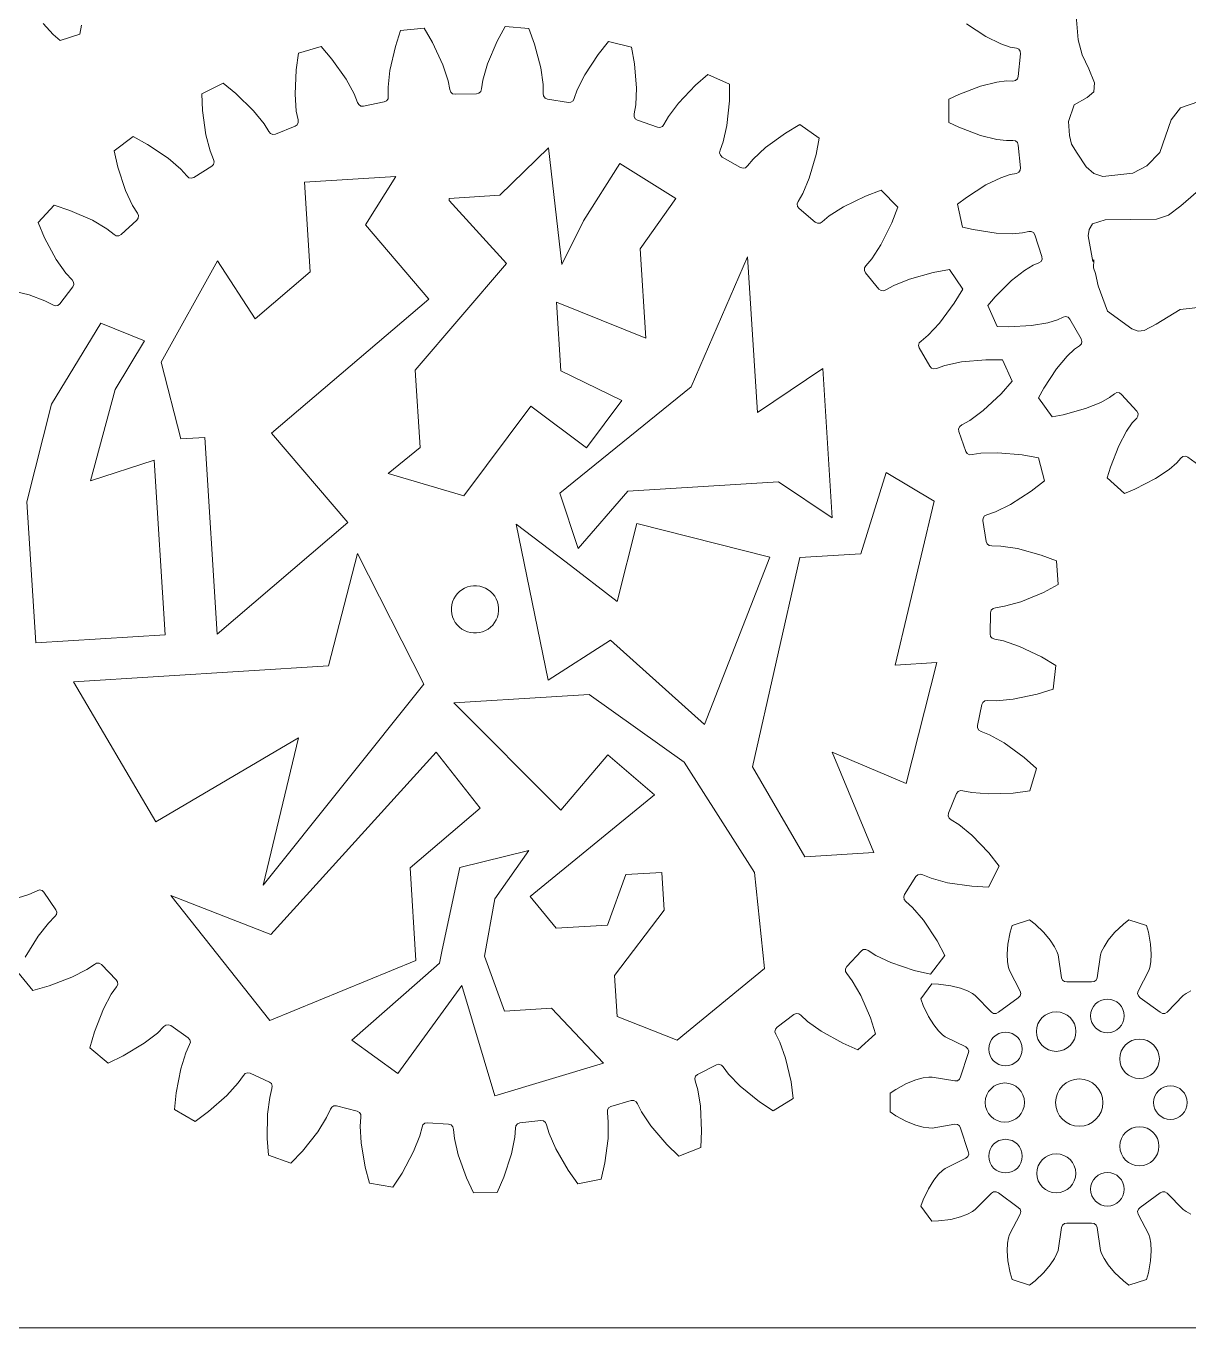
# Model space of a CAD drawing. Header units: millimetres. Extents: x -584 to 91, y -356 to 139.
# Drawn here: x -113.5 to -39.8, y -165.5 to -82.9 of the extents above; entities that cross this region are included whole.
import ezdxf

# ---------------------------------------------------------------- set-up
doc = ezdxf.new("R2010")
doc.units = ezdxf.units.MM
doc.layers.get('0').update_dxf_attribs({"linetype": 'CONTINUOUS'})

msp = doc.modelspace()

# ---------------------------------------------------------------- linework, layer by layer
at = {"color": 1, "lineweight": 0}
for p, q in [((-46.996, -81.794), (-46.828, -83.813)), ((-46.828, -83.813), (-46.578, -84.762)), ((-46.578, -84.762), (-46.164, -85.656)), ((-46.164, -85.656), (-45.794, -86.548)), ((-45.794, -86.548), (-45.833, -87.111)), ((-46.269, -87.477), (-47.076, -87.947)), ((-45.833, -87.111), (-46.269, -87.477)), ((-47.076, -87.947), (-47.451, -88.994)), ((-40.926, -88.884), (-40.346, -88.129)), ((-40.346, -88.129), (-39.19, -87.728)), ((-47.451, -88.994), (-47.374, -89.886)), ((-41.662, -90.959), (-40.926, -88.884)), ((-47.374, -89.886), (-47.244, -90.431)), ((-83.485, -93.671), (-80.413, -90.662)), ((-80.413, -90.662), (-79.554, -98.071)), ((-47.244, -90.431), (-46.9, -91.007)), ((-46.9, -91.007), (-46.325, -91.865)), ((-42.48, -91.801), (-41.662, -90.959)), ((-78.179, -95.292), (-75.889, -91.653)), ((-75.889, -91.653), (-72.334, -93.889)), ((-46.325, -91.865), (-45.829, -92.303)), ((-45.829, -92.303), (-45.27, -92.485)), ((-45.27, -92.485), (-43.365, -92.265)), ((-43.365, -92.265), (-42.48, -91.801)), ((-95.87, -92.843), (-90.082, -92.478)), ((-95.512, -98.531), (-95.87, -92.843)), ((-90.082, -92.478), (-92.012, -95.547)), ((-40.32, -94.351), (-38.894, -93.088)), ((-83.485, -93.671), (-86.709, -93.874)), ((-86.709, -93.874), (-86.701, -94.006)), ((-86.701, -94.006), (-83.068, -98.001)), ((-72.334, -93.889), (-74.594, -97.067)), ((-41.864, -95.196), (-41.095, -94.934)), ((-41.095, -94.934), (-40.32, -94.351)), ((-87.989, -100.265), (-92.012, -95.547)), ((-78.179, -95.292), (-79.554, -98.071)), ((-46.131, -95.854), (-45.914, -95.493)), ((-45.914, -95.493), (-45.118, -95.23)), ((-45.118, -95.23), (-41.864, -95.196)), ((-46.187, -96.239), (-46.131, -95.854)), ((-45.899, -97.867), (-46.187, -96.239)), ((-74.237, -102.738), (-74.594, -97.067)), ((-101.401, -97.833), (-104.96, -104.265)), ((-99.013, -101.516), (-101.401, -97.833)), ((-83.068, -98.001), (-88.856, -104.761)), ((-67.783, -97.577), (-71.365, -105.833)), ((-67.161, -107.457), (-67.783, -97.577)), ((-45.846, -97.77), (-45.899, -97.867)), ((-45.859, -98.273), (-45.846, -97.77)), ((-95.512, -98.531), (-99.013, -101.516)), ((-45.728, -98.642), (-45.859, -98.273)), ((-45.558, -99.412), (-45.728, -98.642)), ((-44.964, -101.021), (-45.558, -99.412)), ((-97.958, -108.764), (-87.989, -100.265)), ((-79.619, -104.815), (-79.893, -100.453)), ((-79.893, -100.453), (-74.237, -102.738)), ((-43.434, -102.139), (-44.964, -101.021)), ((-40.354, -100.915), (-41.884, -101.848)), ((-38.664, -100.739), (-40.354, -100.915)), ((-108.797, -101.795), (-111.907, -106.926)), ((-106.014, -102.916), (-108.797, -101.795)), ((-43.018, -102.301), (-43.434, -102.139)), ((-42.652, -102.252), (-43.018, -102.301)), ((-41.884, -101.848), (-42.652, -102.252)), ((-107.872, -105.999), (-106.014, -102.916)), ((-103.719, -109.127), (-104.96, -104.265)), ((-88.856, -104.761), (-88.547, -109.677)), ((-75.751, -106.693), (-79.619, -104.815)), ((-63.019, -104.656), (-67.161, -107.457)), ((-62.423, -114.137), (-63.019, -104.656)), ((-109.436, -111.792), (-107.872, -105.999)), ((-71.365, -105.833), (-77.033, -110.411)), ((-111.907, -106.926), (-113.474, -113.118)), ((-85.772, -112.74), (-81.518, -107.056)), ((-81.518, -107.056), (-77.995, -109.692)), ((-77.995, -109.692), (-75.751, -106.693)), ((-93.123, -114.434), (-97.958, -108.764)), ((-103.719, -109.127), (-102.202, -109.031)), ((-102.202, -109.031), (-101.417, -121.507)), ((-88.547, -109.677), (-90.565, -111.317)), ((-109.436, -111.792), (-105.399, -110.465)), ((-105.399, -110.465), (-104.702, -121.544)), ((-77.033, -110.411), (-79.687, -112.555)), ((-90.565, -111.317), (-85.772, -112.74)), ((-59.001, -111.253), (-60.616, -116.406)), ((-55.957, -113.067), (-59.001, -111.253)), ((-75.378, -112.442), (-65.82, -111.841)), ((-65.82, -111.841), (-62.423, -114.137)), ((-79.687, -112.555), (-78.524, -116.067)), ((-78.524, -116.067), (-75.378, -112.442)), ((-58.432, -123.476), (-55.957, -113.067)), ((-112.912, -122.06), (-113.474, -113.118)), ((-101.417, -121.507), (-93.123, -114.434)), ((-82.457, -114.523), (-80.432, -124.418)), ((-79.291, -116.951), (-82.457, -114.523)), ((-74.809, -114.487), (-76.056, -119.432)), ((-66.373, -116.614), (-74.809, -114.487)), ((-94.349, -123.508), (-92.525, -116.389)), ((-92.525, -116.389), (-88.32, -124.684)), ((-76.056, -119.432), (-79.291, -116.951)), ((-70.52, -127.233), (-66.373, -116.614)), ((-64.484, -116.65), (-67.475, -129.917)), ((-60.616, -116.406), (-64.484, -116.65)), ((-86.053, -118.804), (-86.192, -118.943)), ((-85.897, -118.685), (-86.053, -118.804)), ((-85.726, -118.588), (-85.897, -118.685)), ((-85.545, -118.513), (-85.726, -118.588)), ((-85.355, -118.463), (-85.545, -118.513)), ((-85.161, -118.438), (-85.355, -118.463)), ((-84.964, -118.438), (-85.161, -118.438)), ((-84.77, -118.464), (-84.964, -118.438)), ((-84.581, -118.516), (-84.77, -118.464)), ((-84.4, -118.591), (-84.581, -118.516)), ((-84.23, -118.69), (-84.4, -118.591)), ((-84.075, -118.81), (-84.23, -118.69)), ((-83.936, -118.949), (-84.075, -118.81)), ((-86.537, -119.638), (-86.563, -119.833)), ((-86.486, -119.449), (-86.537, -119.638)), ((-86.41, -119.268), (-86.486, -119.449)), ((-86.311, -119.098), (-86.41, -119.268)), ((-86.192, -118.943), (-86.311, -119.098)), ((-83.817, -119.105), (-83.936, -118.949)), ((-83.719, -119.275), (-83.817, -119.105)), ((-83.645, -119.456), (-83.719, -119.275)), ((-83.595, -119.646), (-83.645, -119.456)), ((-83.569, -119.841), (-83.595, -119.646)), ((-86.563, -119.833), (-86.564, -120.029)), ((-86.564, -120.029), (-86.538, -120.224)), ((-86.538, -120.224), (-86.488, -120.413)), ((-86.488, -120.413), (-86.414, -120.595)), ((-83.723, -120.602), (-83.647, -120.421)), ((-83.647, -120.421), (-83.596, -120.231)), ((-83.596, -120.231), (-83.57, -120.037)), ((-83.57, -120.037), (-83.569, -119.841)), ((-86.414, -120.595), (-86.316, -120.765)), ((-86.316, -120.765), (-86.197, -120.921)), ((-86.197, -120.921), (-86.058, -121.06)), ((-86.058, -121.06), (-85.903, -121.18)), ((-85.903, -121.18), (-85.733, -121.278)), ((-85.733, -121.278), (-85.552, -121.354)), ((-85.552, -121.354), (-85.363, -121.405)), ((-84.588, -121.356), (-84.407, -121.282)), ((-84.407, -121.282), (-84.236, -121.184)), ((-84.236, -121.184), (-84.08, -121.065)), ((-84.08, -121.065), (-83.941, -120.927)), ((-83.941, -120.927), (-83.821, -120.771)), ((-83.821, -120.771), (-83.723, -120.602)), ((-104.702, -121.544), (-112.912, -122.06)), ((-85.363, -121.405), (-85.169, -121.431)), ((-85.169, -121.431), (-84.972, -121.432)), ((-84.972, -121.432), (-84.778, -121.407)), ((-84.778, -121.407), (-84.588, -121.356)), ((-80.432, -124.418), (-76.472, -121.887)), ((-76.472, -121.887), (-70.52, -127.233)), ((-110.517, -124.525), (-94.349, -123.508)), ((-55.788, -123.31), (-58.432, -123.476)), ((-57.734, -130.967), (-55.788, -123.31)), ((-105.299, -133.405), (-110.517, -124.525)), ((-88.32, -124.684), (-98.494, -137.419)), ((-80.215, -125.478), (-86.417, -125.869)), ((-77.83, -125.328), (-80.215, -125.478)), ((-71.807, -129.627), (-77.83, -125.328)), ((-86.417, -125.869), (-79.631, -132.659)), ((-96.246, -128.086), (-105.299, -133.405)), ((-98.494, -137.419), (-96.246, -128.086)), ((-87.525, -128.999), (-98.005, -140.554)), ((-84.738, -132.532), (-87.525, -128.999)), ((-79.631, -132.659), (-76.646, -129.158)), ((-76.646, -129.158), (-73.678, -131.688)), ((-59.776, -135.352), (-62.433, -128.984)), ((-62.433, -128.984), (-57.734, -130.967)), ((-67.349, -136.629), (-71.807, -129.627)), ((-67.475, -129.917), (-64.168, -135.629)), ((-73.678, -131.688), (-81.575, -138.145)), ((-89.181, -136.316), (-84.738, -132.532)), ((-81.651, -135.223), (-86.02, -136.302)), ((-83.814, -138.282), (-81.651, -135.223)), ((-64.168, -135.629), (-59.776, -135.352)), ((-88.811, -142.204), (-89.181, -136.316)), ((-86.02, -136.302), (-87.148, -141.522)), ((-76.672, -139.953), (-75.515, -136.756)), ((-75.515, -136.756), (-73.232, -136.612)), ((-73.232, -136.612), (-73.081, -139.004)), ((-66.715, -142.715), (-67.349, -136.629)), ((-98.005, -140.554), (-104.341, -138.086)), ((-104.341, -138.086), (-98.063, -145.998)), ((-84.458, -141.926), (-83.814, -138.282)), ((-81.575, -138.145), (-79.929, -140.158)), ((-73.081, -139.004), (-76.223, -143.147)), ((-79.929, -140.158), (-76.672, -139.953)), ((-87.148, -141.522), (-87.309, -142.366)), ((-83.207, -145.408), (-84.458, -141.926)), ((-98.063, -145.998), (-88.811, -142.204)), ((-87.309, -142.366), (-88.723, -143.608)), ((-72.25, -147.257), (-66.715, -142.715)), ((-88.723, -143.608), (-92.87, -147.249)), ((-76.223, -143.147), (-76.06, -145.742)), ((-89.962, -149.373), (-85.91, -143.788)), ((-85.91, -143.788), (-83.807, -150.779)), ((-80.213, -145.22), (-83.207, -145.408)), ((-76.912, -148.705), (-80.213, -145.22)), ((-76.06, -145.742), (-72.25, -147.257)), ((-92.87, -147.249), (-89.962, -149.373)), ((-83.807, -150.779), (-76.912, -148.705))]:
    msp.add_line(p, q, dxfattribs=at)
at = {"color": 5, "lineweight": 0}
for p, q in [((-112.444, -82.78), (-111.801, -83.475)), ((-110.127, -83.453), (-110.007, -82.892)), ((-89.789, -83.237), (-90.117, -84.243)), ((-88.297, -83.076), (-89.789, -83.237)), ((-87.762, -83.988), (-88.297, -83.076)), ((-83.161, -82.984), (-83.663, -83.914)), ((-81.664, -83.092), (-83.161, -82.984)), ((-81.3, -84.084), (-81.664, -83.092)), ((-53.92, -82.814), (-52.683, -83.612)), ((-111.801, -83.475), (-111.375, -83.859)), ((-111.375, -83.859), (-110.127, -83.453)), ((-87.101, -85.397), (-87.762, -83.988)), ((-83.663, -83.914), (-84.273, -85.346)), ((-80.901, -85.589), (-81.3, -84.084)), ((-76.594, -83.918), (-77.254, -84.744)), ((-75.14, -84.291), (-76.594, -83.918)), ((-52.683, -83.612), (-51.737, -84.07)), ((-51.737, -84.07), (-51.141, -84.276)), ((-96.266, -84.671), (-96.409, -85.718)), ((-94.827, -84.245), (-96.266, -84.671)), ((-94.137, -85.047), (-94.827, -84.245)), ((-90.117, -84.243), (-90.462, -85.76)), ((-77.254, -84.744), (-78.11, -86.044)), ((-74.959, -85.333), (-75.14, -84.291)), ((-51.141, -84.276), (-50.747, -84.35)), ((-50.747, -84.35), (-50.597, -84.414)), ((-50.481, -84.705), (-50.632, -86.143)), ((-50.597, -84.414), (-50.5, -84.544)), ((-50.5, -84.544), (-50.481, -84.705)), ((-96.409, -85.718), (-96.477, -87.273)), ((-93.235, -86.315), (-94.137, -85.047)), ((-90.462, -85.76), (-90.571, -86.821)), ((-86.768, -86.409), (-87.101, -85.397)), ((-84.273, -85.346), (-84.57, -86.37)), ((-80.754, -86.644), (-80.901, -85.589)), ((-74.835, -86.884), (-74.959, -85.333)), ((-101.042, -86.562), (-102.383, -87.237)), ((-100.221, -87.227), (-101.042, -86.562)), ((-92.727, -87.252), (-93.235, -86.315)), ((-86.654, -86.973), (-86.768, -86.409)), ((-84.57, -86.37), (-84.664, -86.937)), ((-80.742, -87.219), (-80.754, -86.644)), ((-78.11, -86.044), (-78.584, -86.998)), ((-70.299, -86.01), (-71.096, -86.704)), ((-68.935, -86.637), (-70.299, -86.01)), ((-68.943, -87.694), (-68.935, -86.637)), ((-51.993, -86.503), (-53.013, -86.755)), ((-51.367, -86.425), (-51.993, -86.503)), ((-50.966, -86.435), (-51.367, -86.425)), ((-50.807, -86.404), (-50.966, -86.435)), ((-50.684, -86.297), (-50.807, -86.404)), ((-50.632, -86.143), (-50.684, -86.297)), ((-102.383, -87.237), (-102.337, -88.293)), ((-99.107, -88.314), (-100.221, -87.227)), ((-96.477, -87.273), (-96.395, -88.336)), ((-92.514, -87.786), (-92.727, -87.252)), ((-90.562, -87.396), (-90.577, -87.557)), ((-90.571, -86.821), (-90.562, -87.396)), ((-86.604, -87.128), (-86.654, -86.973)), ((-86.484, -87.237), (-86.604, -87.128)), ((-86.325, -87.272), (-86.484, -87.237)), ((-84.981, -87.247), (-86.325, -87.272)), ((-84.824, -87.207), (-84.981, -87.247)), ((-84.708, -87.094), (-84.824, -87.207)), ((-84.664, -86.937), (-84.708, -87.094)), ((-80.721, -87.381), (-80.742, -87.219)), ((-80.623, -87.51), (-80.721, -87.381)), ((-78.584, -86.998), (-78.778, -87.54)), ((-74.879, -87.949), (-74.835, -86.884)), ((-71.096, -86.704), (-72.17, -87.831)), ((-54.389, -87.278), (-55.021, -87.58)), ((-53.013, -86.755), (-54.389, -87.278)), ((-102.337, -88.293), (-102.126, -89.835)), ((-98.439, -89.145), (-99.107, -88.314)), ((-92.437, -87.93), (-92.514, -87.786)), ((-92.299, -88.016), (-92.437, -87.93)), ((-92.137, -88.021), (-92.299, -88.016)), ((-90.819, -87.758), (-92.137, -88.021)), ((-90.672, -87.69), (-90.819, -87.758)), ((-90.577, -87.557), (-90.672, -87.69)), ((-80.472, -87.572), (-80.623, -87.51)), ((-79.146, -87.788), (-80.472, -87.572)), ((-78.984, -87.777), (-79.146, -87.788)), ((-78.849, -87.686), (-78.984, -87.777)), ((-78.778, -87.54), (-78.849, -87.686)), ((-74.97, -88.517), (-74.879, -87.949)), ((-72.17, -87.831), (-72.808, -88.685)), ((-69.099, -89.242), (-68.943, -87.694)), ((-55.021, -87.58), (-55.021, -89.055)), ((-98.134, -89.632), (-98.439, -89.145)), ((-96.395, -88.336), (-96.284, -88.9)), ((-96.27, -89.062), (-96.339, -89.209)), ((-96.284, -88.9), (-96.27, -89.062)), ((-74.978, -88.68), (-74.97, -88.517)), ((-74.904, -88.824), (-74.978, -88.68)), ((-74.768, -88.912), (-74.904, -88.824)), ((-73.501, -89.362), (-74.768, -88.912)), ((-72.808, -88.685), (-73.095, -89.183)), ((-55.021, -89.055), (-54.389, -89.357)), ((-106.745, -89.951), (-107.943, -90.854)), ((-105.818, -90.459), (-106.745, -89.951)), ((-102.126, -89.835), (-101.856, -90.866)), ((-98.034, -89.76), (-98.134, -89.632)), ((-97.882, -89.82), (-98.034, -89.76)), ((-97.722, -89.797), (-97.882, -89.82)), ((-96.472, -89.302), (-97.722, -89.797)), ((-96.339, -89.209), (-96.472, -89.302)), ((-73.34, -89.379), (-73.501, -89.362)), ((-73.191, -89.314), (-73.34, -89.379)), ((-73.095, -89.183), (-73.191, -89.314)), ((-69.332, -90.282), (-69.099, -89.242)), ((-65.387, -89.733), (-66.645, -90.649)), ((-64.479, -89.192), (-65.387, -89.733)), ((-63.249, -90.052), (-64.479, -89.192)), ((-54.389, -89.357), (-53.013, -89.88)), ((-53.013, -89.88), (-51.993, -90.132)), ((-104.527, -91.329), (-105.818, -90.459)), ((-69.523, -90.825), (-69.332, -90.282)), ((-66.645, -90.649), (-67.425, -91.376)), ((-63.446, -91.091), (-63.249, -90.052)), ((-51.993, -90.132), (-51.367, -90.209)), ((-51.367, -90.209), (-50.966, -90.199)), ((-50.966, -90.199), (-50.807, -90.231)), ((-50.807, -90.231), (-50.684, -90.338)), ((-50.684, -90.338), (-50.632, -90.491)), ((-50.632, -90.491), (-50.481, -91.93)), ((-107.943, -90.854), (-107.709, -91.885)), ((-103.722, -92.027), (-104.527, -91.329)), ((-101.856, -90.866), (-101.645, -91.402)), ((-101.645, -91.402), (-101.603, -91.558)), ((-101.603, -91.558), (-101.644, -91.716)), ((-69.56, -90.983), (-69.523, -90.825)), ((-69.512, -91.139), (-69.56, -90.983)), ((-69.394, -91.25), (-69.512, -91.139)), ((-68.228, -91.918), (-69.394, -91.25)), ((-67.425, -91.376), (-67.796, -91.815)), ((-63.875, -92.587), (-63.446, -91.091)), ((-107.709, -91.885), (-107.226, -93.365)), ((-103.335, -92.453), (-103.722, -92.027)), ((-103.213, -92.56), (-103.335, -92.453)), ((-101.759, -91.831), (-102.9, -92.541)), ((-101.644, -91.716), (-101.759, -91.831)), ((-68.072, -91.964), (-68.228, -91.918)), ((-67.914, -91.927), (-68.072, -91.964)), ((-67.796, -91.815), (-67.914, -91.927)), ((-51.141, -92.358), (-51.737, -92.564)), ((-50.747, -92.285), (-51.141, -92.358)), ((-50.597, -92.221), (-50.747, -92.285)), ((-50.5, -92.091), (-50.597, -92.221)), ((-50.481, -91.93), (-50.5, -92.091)), ((-103.054, -92.592), (-103.213, -92.56)), ((-102.9, -92.541), (-103.054, -92.592)), ((-64.29, -93.568), (-63.875, -92.587)), ((-52.683, -93.023), (-53.92, -93.821)), ((-51.737, -92.564), (-52.683, -93.023)), ((-107.226, -93.365), (-106.776, -94.331)), ((-64.639, -94.217), (-64.575, -94.068)), ((-64.575, -94.068), (-64.29, -93.568)), ((-60.31, -93.732), (-61.712, -94.409)), ((-59.32, -93.362), (-60.31, -93.732)), ((-58.264, -94.428), (-59.32, -93.362)), ((-53.92, -93.821), (-54.475, -94.248)), ((-111.75, -94.303), (-112.768, -95.407)), ((-110.747, -94.638), (-111.75, -94.303)), ((-109.322, -95.264), (-110.747, -94.638)), ((-106.776, -94.331), (-106.473, -94.82)), ((-106.473, -94.82), (-106.404, -94.967)), ((-64.621, -94.379), (-64.639, -94.217)), ((-64.524, -94.509), (-64.621, -94.379)), ((-63.496, -95.375), (-64.524, -94.509)), ((-61.712, -94.409), (-62.609, -94.985)), ((-58.643, -95.415), (-58.264, -94.428)), ((-54.475, -94.248), (-54.169, -95.69)), ((-112.768, -95.407), (-112.353, -96.379)), ((-108.405, -95.807), (-109.322, -95.264)), ((-106.509, -95.263), (-107.505, -96.165)), ((-106.416, -95.129), (-106.509, -95.263)), ((-106.404, -94.967), (-106.416, -95.129)), ((-63.351, -95.448), (-63.496, -95.375)), ((-63.189, -95.439), (-63.351, -95.448)), ((-63.053, -95.35), (-63.189, -95.439)), ((-62.609, -94.985), (-63.053, -95.35)), ((-59.332, -96.81), (-58.643, -95.415)), ((-54.169, -95.69), (-53.488, -95.854)), ((-112.353, -96.379), (-111.614, -97.749)), ((-107.949, -96.156), (-108.405, -95.807)), ((-107.809, -96.24), (-107.949, -96.156)), ((-107.647, -96.244), (-107.809, -96.24)), ((-107.505, -96.165), (-107.647, -96.244)), ((-53.488, -95.854), (-52.033, -96.08)), ((-52.033, -96.08), (-50.983, -96.114)), ((-50.983, -96.114), (-50.354, -96.059)), ((-50.354, -96.059), (-49.964, -95.967)), ((-49.964, -95.967), (-49.802, -95.964)), ((-49.802, -95.964), (-49.66, -96.043)), ((-49.66, -96.043), (-49.576, -96.183)), ((-49.576, -96.183), (-49.13, -97.558)), ((-59.916, -97.702), (-59.332, -96.81)), ((-111.614, -97.749), (-110.999, -98.619)), ((-60.376, -98.278), (-60.285, -98.143)), ((-60.285, -98.143), (-59.916, -97.702)), ((-49.686, -98.115), (-50.227, -98.44)), ((-49.316, -97.961), (-49.686, -98.115)), ((-49.183, -97.867), (-49.316, -97.961)), ((-49.115, -97.72), (-49.183, -97.867)), ((-49.13, -97.558), (-49.115, -97.72)), ((-110.999, -98.619), (-110.614, -99.046)), ((-110.614, -99.046), (-110.519, -99.178)), ((-60.386, -98.44), (-60.376, -98.278)), ((-60.314, -98.586), (-60.386, -98.44)), ((-59.457, -99.621), (-60.314, -98.586)), ((-57.529, -98.989), (-58.515, -99.396)), ((-56.03, -98.574), (-57.529, -98.989)), ((-54.989, -98.386), (-56.03, -98.574)), ((-54.14, -99.624), (-54.989, -98.386)), ((-50.227, -98.44), (-51.057, -99.086)), ((-113.338, -99.991), (-114.852, -99.63)), ((-110.569, -99.488), (-111.388, -100.553)), ((-110.503, -99.34), (-110.569, -99.488)), ((-110.519, -99.178), (-110.503, -99.34)), ((-59.328, -99.719), (-59.457, -99.621)), ((-59.167, -99.739), (-59.328, -99.719)), ((-59.017, -99.676), (-59.167, -99.739)), ((-58.515, -99.396), (-59.017, -99.676)), ((-54.689, -100.527), (-54.14, -99.624)), ((-51.057, -99.086), (-52.101, -100.123)), ((-112.339, -100.362), (-113.338, -99.991)), ((-111.827, -100.624), (-112.339, -100.362)), ((-111.675, -100.682), (-111.827, -100.624)), ((-111.514, -100.656), (-111.675, -100.682)), ((-111.388, -100.553), (-111.514, -100.656)), ((-55.617, -101.777), (-54.689, -100.527)), ((-52.101, -100.123), (-52.555, -100.656)), ((-52.555, -100.656), (-51.955, -102.003)), ((-48.147, -101.571), (-47.785, -101.399)), ((-47.785, -101.399), (-47.627, -101.363)), ((-47.627, -101.363), (-47.472, -101.411)), ((-47.472, -101.411), (-47.361, -101.53)), ((-47.361, -101.53), (-46.638, -102.783)), ((-56.35, -102.55), (-55.617, -101.777)), ((-51.955, -102.003), (-51.255, -102.022)), ((-51.255, -102.022), (-49.786, -101.94)), ((-49.786, -101.94), (-48.751, -101.755)), ((-48.751, -101.755), (-48.147, -101.571)), ((-56.945, -103.192), (-56.905, -103.035)), ((-56.9, -103.349), (-56.945, -103.192)), ((-56.905, -103.035), (-56.793, -102.918)), ((-56.793, -102.918), (-56.35, -102.55)), ((-46.626, -103.096), (-46.737, -103.216)), ((-46.638, -102.783), (-46.59, -102.938)), ((-46.59, -102.938), (-46.626, -103.096)), ((-56.242, -104.52), (-56.9, -103.349)), ((-47.528, -103.874), (-48.205, -104.677)), ((-47.067, -103.443), (-47.528, -103.874)), ((-46.737, -103.216), (-47.067, -103.443)), ((-56.132, -104.64), (-56.242, -104.52)), ((-55.977, -104.689), (-56.132, -104.64)), ((-55.818, -104.653), (-55.977, -104.689)), ((-55.274, -104.467), (-55.818, -104.653)), ((-54.232, -104.243), (-55.274, -104.467)), ((-52.682, -104.102), (-54.232, -104.243)), ((-51.625, -104.103), (-52.682, -104.102)), ((-51.01, -105.472), (-51.625, -104.103)), ((-48.205, -104.677), (-49.011, -105.909)), ((-51.712, -106.263), (-51.01, -105.472)), ((-52.848, -107.327), (-51.712, -106.263)), ((-49.011, -105.909), (-49.344, -106.525)), ((-44.843, -106.504), (-44.524, -106.261)), ((-44.524, -106.261), (-44.377, -106.192)), ((-44.377, -106.192), (-44.215, -106.207)), ((-44.215, -106.207), (-44.082, -106.3)), ((-44.082, -106.3), (-43.115, -107.375)), ((-49.344, -106.525), (-48.478, -107.718)), ((-47.789, -107.591), (-46.369, -107.205)), ((-46.369, -107.205), (-45.395, -106.81)), ((-45.395, -106.81), (-44.843, -106.504)), ((-54.208, -108.24), (-53.708, -107.957)), ((-53.708, -107.957), (-52.848, -107.327)), ((-48.478, -107.718), (-47.789, -107.591)), ((-43.397, -108.11), (-43.758, -108.627)), ((-43.121, -107.819), (-43.397, -108.11)), ((-43.038, -107.679), (-43.121, -107.819)), ((-43.115, -107.375), (-43.035, -107.517)), ((-43.035, -107.517), (-43.038, -107.679)), ((-54.407, -108.483), (-54.34, -108.335)), ((-54.391, -108.645), (-54.407, -108.483)), ((-53.953, -109.915), (-54.391, -108.645)), ((-54.34, -108.335), (-54.208, -108.24)), ((-43.758, -108.627), (-44.254, -109.554)), ((-44.254, -109.554), (-44.786, -110.927)), ((-53.866, -110.052), (-53.953, -109.915)), ((-53.722, -110.128), (-53.866, -110.052)), ((-53.559, -110.121), (-53.722, -110.128)), ((-52.991, -110.035), (-53.559, -110.121)), ((-51.926, -110.001), (-52.991, -110.035)), ((-50.375, -110.139), (-51.926, -110.001)), ((-49.335, -110.329), (-50.375, -110.139)), ((-48.975, -111.786), (-49.335, -110.329)), ((-40.585, -110.642), (-40.324, -110.338)), ((-40.324, -110.338), (-40.194, -110.24)), ((-40.194, -110.24), (-40.033, -110.221)), ((-40.033, -110.221), (-39.883, -110.285)), ((-39.883, -110.285), (-38.713, -111.135)), ((-44.786, -110.927), (-44.984, -111.598)), ((-41.932, -111.645), (-41.061, -111.055)), ((-41.061, -111.055), (-40.585, -110.642)), ((-49.807, -112.438), (-48.975, -111.786)), ((-44.984, -111.598), (-43.888, -112.585)), ((-43.241, -112.318), (-41.932, -111.645)), ((-51.114, -113.283), (-49.807, -112.438)), ((-43.888, -112.585), (-43.241, -112.318)), ((-52.616, -113.938), (-52.073, -113.749)), ((-52.073, -113.749), (-51.114, -113.283)), ((-52.868, -114.303), (-52.855, -114.141)), ((-52.664, -115.631), (-52.868, -114.303)), ((-52.855, -114.141), (-52.763, -114.007)), ((-52.763, -114.007), (-52.616, -113.938)), ((-52.603, -115.782), (-52.664, -115.631)), ((-52.474, -115.882), (-52.603, -115.782)), ((-52.313, -115.905), (-52.474, -115.882)), ((-51.739, -115.921), (-52.313, -115.905)), ((-50.684, -116.078), (-51.739, -115.921)), ((-49.184, -116.49), (-50.684, -116.078)), ((-48.194, -116.863), (-49.184, -116.49)), ((-48.1, -118.361), (-48.194, -116.863)), ((-50.472, -119.452), (-49.035, -118.855)), ((-49.035, -118.855), (-48.1, -118.361)), ((-51.498, -119.739), (-50.472, -119.452)), ((-52.416, -121.486), (-52.38, -120.143)), ((-52.38, -120.143), (-52.338, -119.986)), ((-52.338, -119.986), (-52.224, -119.871)), ((-52.224, -119.871), (-52.067, -119.828)), ((-52.067, -119.828), (-51.498, -119.739)), ((-52.383, -121.645), (-52.416, -121.486)), ((-52.275, -121.767), (-52.383, -121.645)), ((-52.12, -121.818), (-52.275, -121.767)), ((-51.558, -121.937), (-52.12, -121.818)), ((-50.548, -122.279), (-51.558, -121.937)), ((-49.145, -122.953), (-50.548, -122.279)), ((-48.238, -123.496), (-49.145, -122.953)), ((-48.413, -124.987), (-48.238, -123.496)), ((-50.942, -125.637), (-49.421, -125.306)), ((-49.421, -125.306), (-48.413, -124.987)), ((-53.218, -127.291), (-52.942, -125.976)), ((-52.942, -125.976), (-52.873, -125.829)), ((-52.873, -125.829), (-52.74, -125.736)), ((-52.74, -125.736), (-52.578, -125.722)), ((-52.578, -125.722), (-52.003, -125.736)), ((-52.003, -125.736), (-50.942, -125.637)), ((-53.213, -127.454), (-53.218, -127.291)), ((-53.129, -127.593), (-53.213, -127.454)), ((-52.986, -127.67), (-53.129, -127.593)), ((-52.454, -127.888), (-52.986, -127.67)), ((-51.522, -128.405), (-52.454, -127.888)), ((-50.261, -129.318), (-51.522, -128.405)), ((-49.466, -130.015), (-50.261, -129.318)), ((-49.904, -131.45), (-49.466, -130.015)), ((-55.043, -132.86), (-54.537, -131.615)), ((-54.537, -131.615), (-54.443, -131.483)), ((-54.443, -131.483), (-54.295, -131.415)), ((-54.295, -131.415), (-54.133, -131.43)), ((-54.133, -131.43), (-53.57, -131.547)), ((-53.57, -131.547), (-52.508, -131.638)), ((-52.508, -131.638), (-50.953, -131.584)), ((-50.953, -131.584), (-49.904, -131.45)), ((-55.068, -133.021), (-55.043, -132.86)), ((-55.009, -133.172), (-55.068, -133.021)), ((-54.883, -133.274), (-55.009, -133.172)), ((-54.398, -133.583), (-54.883, -133.274)), ((-53.573, -134.259), (-54.398, -133.583)), ((-52.496, -135.382), (-53.573, -134.259)), ((-51.838, -136.21), (-52.496, -135.382)), ((-52.525, -137.544), (-51.838, -136.21)), ((-57.833, -138.013), (-57.113, -136.879)), ((-57.113, -136.879), (-56.997, -136.765)), ((-56.997, -136.765), (-56.84, -136.725)), ((-56.84, -136.725), (-56.683, -136.769)), ((-56.683, -136.769), (-56.15, -136.984)), ((-56.15, -136.984), (-55.121, -137.264)), ((-113.353, -138.011), (-112.827, -137.777)), ((-112.827, -137.777), (-112.672, -137.727)), ((-112.672, -137.727), (-112.514, -137.762)), ((-112.514, -137.762), (-112.393, -137.871)), ((-55.121, -137.264), (-53.581, -137.488)), ((-53.581, -137.488), (-52.525, -137.544)), ((-114.37, -138.327), (-113.353, -138.011)), ((-112.393, -137.871), (-111.633, -138.979)), ((-57.887, -138.167), (-57.833, -138.013)), ((-57.856, -138.326), (-57.887, -138.167)), ((-57.75, -138.449), (-57.856, -138.326)), ((-57.328, -138.84), (-57.75, -138.449)), ((-111.701, -139.418), (-112.109, -139.824)), ((-111.599, -139.291), (-111.701, -139.418)), ((-111.633, -138.979), (-111.574, -139.131)), ((-111.574, -139.131), (-111.599, -139.291)), ((-56.637, -139.652), (-57.328, -138.84)), ((-112.109, -139.824), (-112.77, -140.66)), ((-55.778, -140.95), (-56.637, -139.652)), ((-51.024, -139.99), (-51.145, -140.412)), ((-49.907, -139.627), (-51.024, -139.99)), ((-49.561, -139.898), (-49.907, -139.627)), ((-49, -140.426), (-49.561, -139.898)), ((-43.962, -139.898), (-44.524, -140.426)), ((-43.617, -139.627), (-43.962, -139.898)), ((-42.499, -139.99), (-43.617, -139.627)), ((-42.379, -140.412), (-42.499, -139.99)), ((-112.77, -140.66), (-113.582, -141.987)), ((-55.278, -141.881), (-55.778, -140.95)), ((-51.145, -140.412), (-51.289, -141.17)), ((-48.596, -140.911), (-49, -140.426)), ((-48.33, -141.323), (-48.596, -140.911)), ((-44.927, -140.911), (-45.193, -141.323)), ((-44.524, -140.426), (-44.927, -140.911)), ((-42.235, -141.17), (-42.379, -140.412)), ((-61.499, -142.585), (-60.588, -141.598)), ((-60.588, -141.598), (-60.453, -141.507)), ((-60.453, -141.507), (-60.291, -141.495)), ((-60.291, -141.495), (-60.145, -141.566)), ((-60.145, -141.566), (-59.659, -141.873)), ((-59.659, -141.873), (-58.697, -142.332)), ((-56.193, -143.071), (-55.278, -141.881)), ((-51.289, -141.17), (-51.33, -141.799)), ((-51.33, -141.799), (-51.303, -142.289)), ((-48.177, -141.639), (-48.33, -141.323)), ((-48.109, -141.837), (-48.177, -141.639)), ((-47.895, -143.289), (-48.109, -141.837)), ((-45.415, -141.837), (-45.628, -143.289)), ((-45.346, -141.639), (-45.415, -141.837)), ((-45.193, -141.323), (-45.346, -141.639)), ((-42.194, -141.799), (-42.235, -141.17)), ((-42.221, -142.289), (-42.194, -141.799)), ((-110.615, -143.264), (-109.67, -142.771)), ((-109.67, -142.771), (-109.195, -142.447)), ((-109.195, -142.447), (-109.052, -142.371)), ((-109.052, -142.371), (-108.889, -142.376)), ((-108.889, -142.376), (-108.752, -142.462)), ((-108.752, -142.462), (-107.806, -143.417)), ((-61.579, -142.727), (-61.499, -142.585)), ((-61.577, -142.889), (-61.579, -142.727)), ((-58.697, -142.332), (-57.221, -142.828)), ((-51.303, -142.289), (-51.241, -142.634)), ((-51.241, -142.634), (-51.18, -142.835)), ((-42.344, -142.835), (-42.282, -142.634)), ((-42.282, -142.634), (-42.221, -142.289)), ((-114.048, -142.936), (-113.091, -144.093)), ((-112.072, -143.813), (-110.615, -143.264)), ((-107.806, -143.417), (-107.721, -143.555)), ((-107.721, -143.555), (-107.717, -143.718)), ((-61.494, -143.029), (-61.577, -142.889)), ((-61.149, -143.489), (-61.494, -143.029)), ((-60.614, -144.411), (-61.149, -143.489)), ((-57.221, -142.828), (-56.193, -143.071)), ((-51.18, -142.835), (-50.5, -144.135)), ((-47.832, -143.438), (-47.895, -143.289)), ((-47.701, -143.536), (-47.832, -143.438)), ((-47.54, -143.555), (-47.701, -143.536)), ((-45.984, -143.555), (-47.54, -143.555)), ((-45.822, -143.536), (-45.984, -143.555)), ((-45.692, -143.438), (-45.822, -143.536)), ((-45.628, -143.289), (-45.692, -143.438)), ((-43.024, -144.135), (-42.344, -142.835)), ((-113.091, -144.093), (-112.072, -143.813)), ((-108.123, -144.333), (-108.624, -145.273)), ((-107.794, -143.861), (-108.123, -144.333)), ((-107.717, -143.718), (-107.794, -143.861)), ((-60.001, -145.842), (-60.614, -144.411)), ((-56.113, -143.688), (-56.804, -144.638)), ((-55.675, -143.704), (-56.113, -143.688)), ((-54.91, -143.801), (-55.675, -143.704)), ((-54.298, -143.956), (-54.91, -143.801)), ((-53.841, -144.133), (-54.298, -143.956)), ((-53.532, -144.298), (-53.841, -144.133)), ((-53.359, -144.419), (-53.532, -144.298)), ((-52.334, -145.467), (-53.359, -144.419)), ((-50.511, -144.449), (-50.63, -144.559)), ((-50.463, -144.293), (-50.511, -144.449)), ((-50.5, -144.135), (-50.463, -144.293)), ((-43.06, -144.293), (-43.024, -144.135)), ((-43.012, -144.449), (-43.06, -144.293)), ((-42.893, -144.559), (-43.012, -144.449)), ((-40.164, -144.419), (-41.19, -145.467)), ((-39.992, -144.298), (-40.164, -144.419)), ((-39.683, -144.133), (-39.992, -144.298)), ((-108.624, -145.273), (-109.186, -146.725)), ((-56.804, -144.638), (-56.653, -145.05)), ((-56.653, -145.05), (-56.324, -145.748)), ((-50.63, -144.559), (-51.89, -145.474)), ((-41.634, -145.474), (-42.893, -144.559)), ((-65.922, -146.429), (-64.849, -145.62)), ((-64.849, -145.62), (-64.701, -145.555)), ((-64.701, -145.555), (-64.539, -145.573)), ((-64.539, -145.573), (-64.408, -145.669)), ((-64.408, -145.669), (-63.984, -146.058)), ((-63.984, -146.058), (-63.12, -146.681)), ((-59.675, -146.848), (-60.001, -145.842)), ((-56.324, -145.748), (-55.988, -146.281)), ((-52.194, -145.551), (-52.334, -145.467)), ((-52.032, -145.553), (-52.194, -145.551)), ((-51.89, -145.474), (-52.032, -145.553)), ((-41.492, -145.553), (-41.634, -145.474)), ((-41.329, -145.551), (-41.492, -145.553)), ((-41.19, -145.467), (-41.329, -145.551)), ((-109.186, -146.725), (-109.475, -147.742)), ((-106.039, -147.451), (-105.197, -146.798)), ((-105.197, -146.798), (-104.788, -146.394)), ((-104.788, -146.394), (-104.66, -146.293)), ((-104.66, -146.293), (-104.499, -146.269)), ((-104.499, -146.269), (-104.348, -146.329)), ((-104.348, -146.329), (-103.247, -147.1)), ((-66.053, -146.715), (-66.026, -146.555)), ((-65.997, -146.867), (-66.053, -146.715)), ((-66.026, -146.555), (-65.922, -146.429)), ((-65.739, -147.381), (-65.997, -146.867)), ((-63.12, -146.681), (-61.757, -147.432)), ((-60.788, -147.855), (-59.675, -146.848)), ((-55.988, -146.281), (-55.678, -146.662)), ((-55.678, -146.662), (-55.425, -146.904)), ((-55.425, -146.904), (-55.257, -147.031)), ((-109.475, -147.742), (-108.327, -148.709)), ((-107.374, -148.251), (-106.039, -147.451)), ((-103.157, -147.534), (-103.396, -148.058)), ((-103.247, -147.1), (-103.139, -147.221)), ((-103.106, -147.38), (-103.157, -147.534)), ((-103.139, -147.221), (-103.106, -147.38)), ((-65.378, -148.384), (-65.739, -147.381)), ((-61.757, -147.432), (-60.788, -147.855)), ((-55.257, -147.031), (-53.943, -147.683)), ((-53.943, -147.683), (-53.821, -147.79)), ((-108.327, -148.709), (-107.374, -148.251)), ((-103.396, -148.058), (-103.721, -149.072)), ((-65.03, -149.901), (-65.378, -148.384)), ((-53.8, -148.103), (-54.281, -149.583)), ((-53.821, -147.79), (-53.768, -147.943)), ((-53.768, -147.943), (-53.8, -148.103)), ((-103.721, -149.072), (-104.015, -150.601)), ((-99.747, -149.49), (-99.639, -149.368)), ((-99.639, -149.368), (-99.485, -149.316)), ((-99.485, -149.316), (-99.326, -149.348)), ((-99.326, -149.348), (-98.105, -149.909)), ((-71.085, -149.527), (-70.961, -149.422)), ((-70.961, -149.422), (-69.761, -148.817)), ((-69.761, -148.817), (-69.603, -148.78)), ((-69.603, -148.78), (-69.447, -148.826)), ((-69.447, -148.826), (-69.335, -148.944)), ((-69.335, -148.944), (-68.988, -149.402)), ((-68.988, -149.402), (-68.248, -150.17)), ((-100.789, -150.754), (-100.077, -149.96)), ((-100.077, -149.96), (-99.747, -149.49)), ((-98.105, -149.909), (-97.977, -150.009)), ((-97.977, -150.009), (-97.916, -150.16)), ((-97.916, -150.16), (-97.938, -150.321)), ((-71.141, -149.679), (-71.085, -149.527)), ((-71.112, -149.839), (-71.141, -149.679)), ((-70.951, -150.391), (-71.112, -149.839)), ((-68.248, -150.17), (-67.041, -151.152)), ((-64.889, -150.949), (-65.03, -149.901)), ((-57.707, -150.005), (-58.383, -150.375)), ((-57.122, -149.771), (-57.707, -150.005)), ((-56.647, -149.645), (-57.122, -149.771)), ((-56.3, -149.597), (-56.647, -149.645)), ((-56.09, -149.593), (-56.3, -149.597)), ((-54.644, -149.839), (-56.09, -149.593)), ((-54.482, -149.824), (-54.644, -149.839)), ((-54.349, -149.731), (-54.482, -149.824)), ((-54.281, -149.583), (-54.349, -149.731)), ((-104.015, -150.601), (-104.118, -151.653)), ((-101.96, -151.779), (-100.789, -150.754)), ((-98.08, -150.878), (-98.219, -151.935)), ((-97.938, -150.321), (-98.08, -150.878)), ((-70.774, -151.442), (-70.951, -150.391)), ((-66.163, -151.742), (-64.889, -150.949)), ((-58.383, -150.375), (-58.747, -150.62)), ((-58.747, -150.62), (-58.747, -151.795)), ((-104.118, -151.653), (-102.816, -152.4)), ((-102.816, -152.4), (-101.96, -151.779)), ((-94.475, -152.158), (-94.233, -151.636)), ((-94.233, -151.636), (-94.149, -151.497)), ((-94.149, -151.497), (-94.007, -151.418)), ((-94.007, -151.418), (-93.845, -151.422)), ((-93.845, -151.422), (-92.543, -151.756)), ((-92.543, -151.756), (-92.399, -151.831)), ((-92.399, -151.831), (-92.312, -151.969)), ((-76.676, -151.85), (-76.675, -151.688)), ((-76.616, -152.422), (-76.676, -151.85)), ((-76.675, -151.688), (-76.594, -151.547)), ((-76.594, -151.547), (-76.452, -151.467)), ((-76.452, -151.467), (-75.164, -151.086)), ((-75.164, -151.086), (-75.002, -151.077)), ((-75.002, -151.077), (-74.856, -151.151)), ((-74.856, -151.151), (-74.768, -151.287)), ((-74.768, -151.287), (-74.508, -151.8)), ((-74.508, -151.8), (-73.917, -152.687)), ((-70.702, -152.997), (-70.774, -151.442)), ((-67.041, -151.152), (-66.163, -151.742)), ((-58.747, -151.795), (-58.383, -152.04)), ((-98.219, -151.935), (-98.235, -153.491)), ((-95.033, -153.066), (-94.475, -152.158)), ((-92.306, -152.131), (-92.346, -152.705)), ((-92.346, -152.705), (-92.294, -153.769)), ((-92.312, -151.969), (-92.306, -152.131)), ((-88.426, -152.763), (-88.368, -152.612)), ((-88.368, -152.612), (-88.242, -152.509)), ((-88.242, -152.509), (-88.081, -152.483)), ((-88.081, -152.483), (-86.741, -152.579)), ((-86.741, -152.579), (-86.586, -152.628)), ((-86.586, -152.628), (-86.476, -152.748)), ((-82.51, -152.836), (-82.48, -152.676)), ((-82.48, -152.676), (-82.374, -152.552)), ((-82.374, -152.552), (-82.221, -152.498)), ((-82.221, -152.498), (-80.885, -152.354)), ((-80.885, -152.354), (-80.724, -152.374)), ((-80.724, -152.374), (-80.594, -152.472)), ((-80.594, -152.472), (-80.531, -152.622)), ((-80.531, -152.622), (-80.367, -153.173)), ((-76.629, -153.488), (-76.616, -152.422)), ((-73.917, -152.687), (-72.905, -153.869)), ((-58.383, -152.04), (-57.707, -152.411)), ((-57.707, -152.411), (-57.122, -152.645)), ((-57.122, -152.645), (-56.647, -152.771)), ((-56.09, -152.822), (-54.644, -152.577)), ((-54.644, -152.577), (-54.482, -152.592)), ((-54.482, -152.592), (-54.349, -152.685)), ((-54.349, -152.685), (-54.281, -152.833)), ((-98.235, -153.491), (-98.148, -154.545)), ((-96.002, -154.284), (-95.033, -153.066)), ((-88.957, -154.313), (-88.57, -153.32)), ((-88.57, -153.32), (-88.426, -152.763)), ((-86.476, -152.748), (-86.44, -152.906)), ((-86.44, -152.906), (-86.377, -153.478)), ((-86.377, -153.478), (-86.136, -154.516)), ((-82.756, -154.455), (-82.552, -153.409)), ((-82.552, -153.409), (-82.51, -152.836)), ((-80.367, -153.173), (-79.944, -154.151)), ((-76.837, -155.031), (-76.629, -153.488)), ((-70.751, -154.053), (-70.702, -152.997)), ((-56.647, -152.771), (-56.3, -152.819)), ((-56.3, -152.819), (-56.09, -152.822)), ((-54.281, -152.833), (-53.8, -154.313)), ((-96.734, -155.047), (-96.002, -154.284)), ((-92.294, -153.769), (-92.031, -155.303)), ((-89.693, -155.684), (-88.957, -154.313)), ((-79.944, -154.151), (-79.159, -155.495)), ((-72.905, -153.869), (-72.146, -154.606)), ((-72.146, -154.606), (-70.751, -154.053)), ((-53.8, -154.313), (-53.768, -154.472)), ((-98.148, -154.545), (-96.734, -155.047)), ((-86.136, -154.516), (-85.604, -155.979)), ((-83.235, -155.936), (-82.756, -154.455)), ((-77.073, -156.061), (-76.837, -155.031)), ((-53.943, -154.733), (-55.257, -155.385)), ((-53.821, -154.626), (-53.943, -154.733)), ((-53.768, -154.472), (-53.821, -154.626)), ((-92.031, -155.303), (-91.758, -156.325)), ((-90.277, -156.566), (-89.693, -155.684)), ((-85.604, -155.979), (-85.153, -156.935)), ((-83.652, -156.908), (-83.235, -155.936)), ((-79.159, -155.495), (-78.545, -156.356)), ((-55.678, -155.754), (-55.988, -156.134)), ((-55.425, -155.511), (-55.678, -155.754)), ((-55.257, -155.385), (-55.425, -155.511)), ((-91.758, -156.325), (-90.277, -156.566)), ((-78.545, -156.356), (-77.073, -156.061)), ((-56.324, -156.668), (-56.653, -157.365)), ((-55.988, -156.134), (-56.324, -156.668)), ((-85.153, -156.935), (-83.652, -156.908)), ((-56.653, -157.365), (-56.804, -157.778)), ((-53.359, -157.997), (-52.334, -156.948)), ((-52.334, -156.948), (-52.194, -156.865)), ((-52.194, -156.865), (-52.032, -156.863)), ((-52.032, -156.863), (-51.89, -156.942)), ((-51.89, -156.942), (-50.63, -157.857)), ((-42.893, -157.857), (-41.634, -156.942)), ((-41.634, -156.942), (-41.492, -156.863)), ((-41.492, -156.863), (-41.329, -156.865)), ((-41.329, -156.865), (-41.19, -156.948)), ((-41.19, -156.948), (-40.164, -157.997)), ((-56.804, -157.778), (-56.113, -158.728)), ((-54.91, -158.615), (-54.298, -158.46)), ((-54.298, -158.46), (-53.841, -158.283)), ((-53.841, -158.283), (-53.532, -158.117)), ((-53.532, -158.117), (-53.359, -157.997)), ((-50.5, -158.281), (-51.18, -159.581)), ((-50.63, -157.857), (-50.511, -157.967)), ((-50.511, -157.967), (-50.463, -158.123)), ((-50.463, -158.123), (-50.5, -158.281)), ((-43.06, -158.123), (-43.012, -157.967)), ((-43.024, -158.281), (-43.06, -158.123)), ((-42.344, -159.581), (-43.024, -158.281)), ((-43.012, -157.967), (-42.893, -157.857)), ((-40.164, -157.997), (-39.992, -158.117)), ((-39.992, -158.117), (-39.683, -158.283)), ((-56.113, -158.728), (-55.675, -158.712)), ((-55.675, -158.712), (-54.91, -158.615)), ((-48.109, -160.578), (-47.895, -159.127)), ((-47.895, -159.127), (-47.832, -158.978)), ((-47.832, -158.978), (-47.701, -158.88)), ((-47.701, -158.88), (-47.54, -158.861)), ((-47.54, -158.861), (-45.984, -158.861)), ((-45.984, -158.861), (-45.822, -158.88)), ((-45.822, -158.88), (-45.692, -158.978)), ((-45.692, -158.978), (-45.628, -159.127)), ((-45.628, -159.127), (-45.415, -160.578)), ((-51.303, -160.127), (-51.33, -160.616)), ((-51.241, -159.782), (-51.303, -160.127)), ((-51.18, -159.581), (-51.241, -159.782)), ((-42.282, -159.782), (-42.344, -159.581)), ((-42.221, -160.127), (-42.282, -159.782)), ((-42.194, -160.616), (-42.221, -160.127)), ((-51.33, -160.616), (-51.289, -161.246)), ((-48.33, -161.092), (-48.177, -160.777)), ((-48.177, -160.777), (-48.109, -160.578)), ((-45.415, -160.578), (-45.346, -160.777)), ((-45.346, -160.777), (-45.193, -161.092)), ((-42.235, -161.246), (-42.194, -160.616)), ((-51.289, -161.246), (-51.145, -162.003)), ((-49, -161.99), (-48.596, -161.505)), ((-48.596, -161.505), (-48.33, -161.092)), ((-45.193, -161.092), (-44.927, -161.505)), ((-44.927, -161.505), (-44.524, -161.99)), ((-42.379, -162.003), (-42.235, -161.246)), ((-51.145, -162.003), (-51.024, -162.425)), ((-51.024, -162.425), (-49.907, -162.788)), ((-49.907, -162.788), (-49.561, -162.518)), ((-49.561, -162.518), (-49, -161.99)), ((-44.524, -161.99), (-43.962, -162.518)), ((-43.962, -162.518), (-43.617, -162.788)), ((-43.617, -162.788), (-42.499, -162.425)), ((-42.499, -162.425), (-42.379, -162.003))]:
    msp.add_line(p, q, dxfattribs=at)
at = {"lineweight": 0}
msp.add_lwpolyline([(-519, -165.5), (90.6, -165.5), (90.6, 139.3), (-519, 139.3)], close=True, dxfattribs=at)
at = {"color": 1, "lineweight": 0}
for centre, radius in [((-44.976, -145.711), 1.066), ((-48.224, -146.707), 1.252), ((-51.437, -147.811), 1.066), ((-42.939, -148.431), 1.254), ((-51.477, -151.208), 1.243), ((-46.762, -151.208), 1.5), ((-40.983, -151.208), 1.066), ((-51.437, -154.605), 1.066), ((-42.949, -153.978), 1.242), ((-48.22, -155.695), 1.237), ((-44.976, -156.704), 1.066)]:
    msp.add_circle(centre, radius, dxfattribs=at)

doc.saveas('drawing.dxf')
